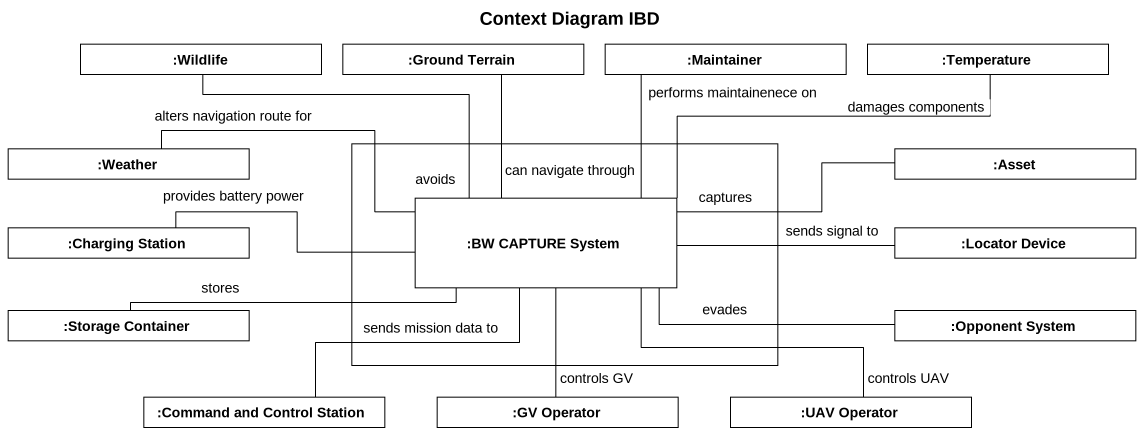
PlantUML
@startuml
title Context Diagram IBD
rectangle ":Wildlife" as Wildlife #FFFFFF
rectangle ":Ground Terrain" as Ground_Terrain #FFFFFF
rectangle ":Maintainer" as Maintainer #FFFFFF
rectangle ":Temperature" as Temperature #FFFFFF
rectangle ":Weather" as Weather #FFFFFF
rectangle " " as rectangle1 {
  rectangle ":BW CAPTURE System" as BW_CAPTURE_System #FFFFFF
}
rectangle ":Asset" as Asset #FFFFFF
rectangle ":Charging Station" as Charging_Station #FFFFFF
rectangle ":Locator Device" as Locator_Device #FFFFFF
rectangle ":Storage Container" as Storage_Container #FFFFFF
rectangle ":Opponent System" as Opponent_System #FFFFFF
rectangle ":Command and Control Station" as Command_and_Control_Station #FFFFFF
rectangle ":GV Operator" as GV_Operator #FFFFFF
rectangle ":UAV Operator" as UAV_Operator #FFFFFF
Wildlife -right- BW_CAPTURE_System : avoids
Ground_Terrain -- BW_CAPTURE_System : can navigate through
Maintainer -- BW_CAPTURE_System : performs maintainenece on
Temperature -left- BW_CAPTURE_System : damages components
Weather -right- BW_CAPTURE_System : alters navigation route for
Asset -left- BW_CAPTURE_System : captures
BW_CAPTURE_System -left- Storage_Container : stores
BW_CAPTURE_System -right- Opponent_System : evades
BW_CAPTURE_System -- Command_and_Control_Station : sends mission data to
BW_CAPTURE_System -- GV_Operator : controls GV
BW_CAPTURE_System -right- UAV_Operator : controls UAV
Charging_Station -right- BW_CAPTURE_System : provides battery power
Locator_Device -left- BW_CAPTURE_System : sends signal to
@enduml
